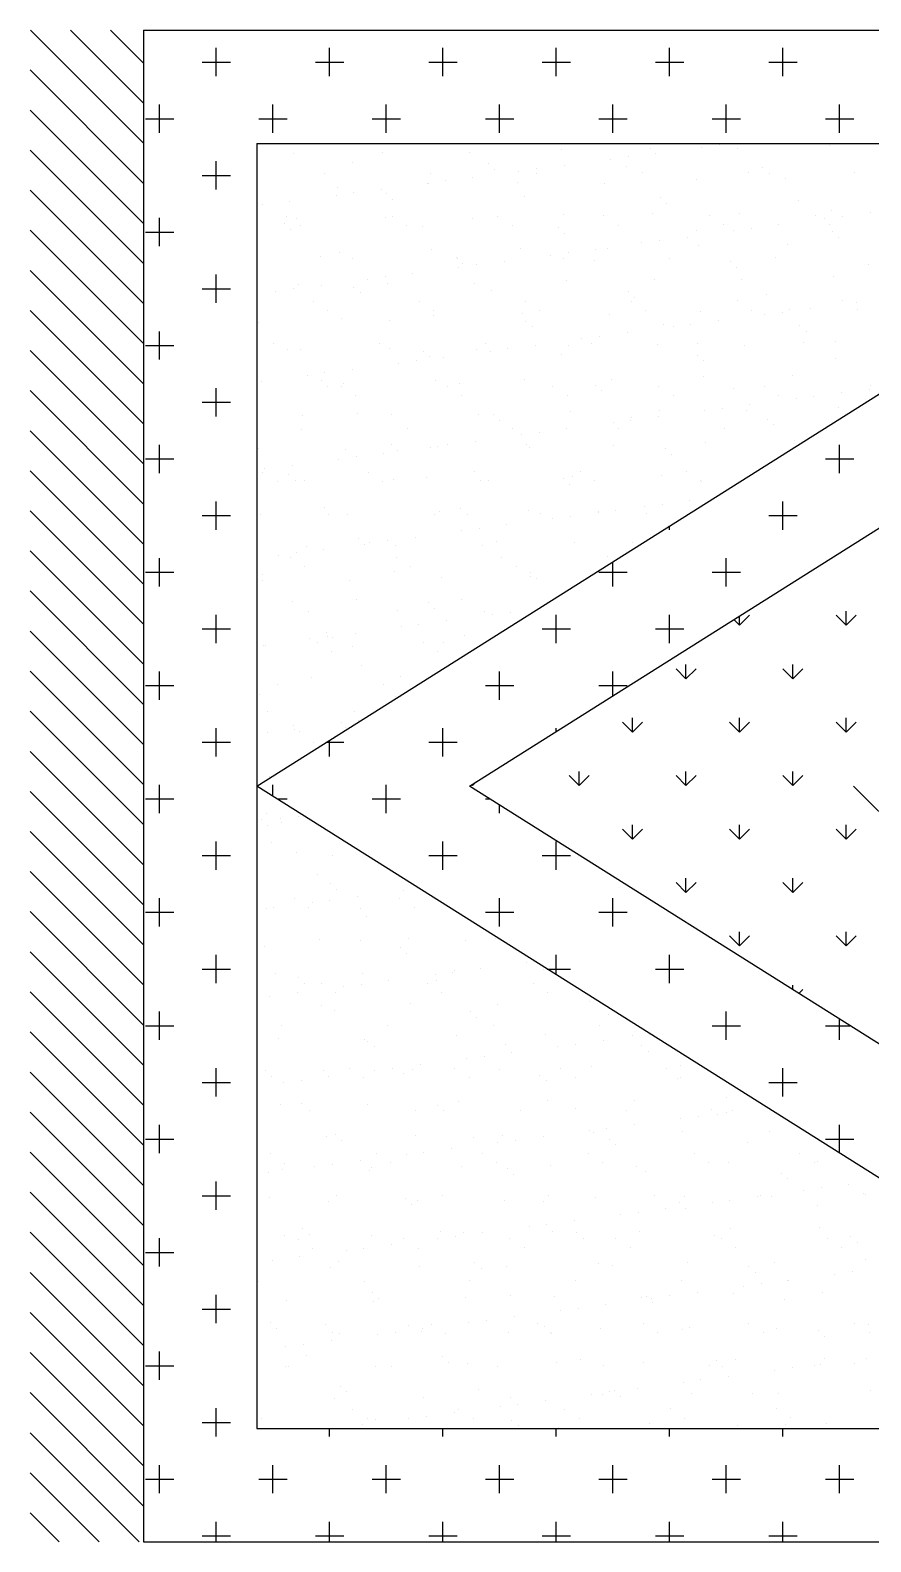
# Model space of a CAD drawing. Header units: millimetres. Extents: x 577 to 2337, y 236 to 943.
# Drawn here: x 750.758 to 751.982, y 692.098 to 694.298 of the extents above; entities that cross this region are included whole.
import ezdxf

# ---------------------------------------------------------------- set-up
doc = ezdxf.new("R2010")
doc.units = ezdxf.units.MM
doc.header["$LTSCALE"] = 0.01
doc.layers.add('06-Furn', color=4, linetype='Continuous')

# ---------------------------------------------------------------- blocks, each defined once
blk = doc.blocks.new('carpet')
at = {"layer": '06-Furn', "color": 243}
for p, q in [((866.1612, 581.9982), (866.1612, 585.2982)), ((868.3612, 581.9982), (868.3612, 585.2982)), ((866.3262, 582.1632), (866.3262, 585.1332)), ((868.1962, 582.1632), (868.1962, 585.1332)), ((867.2612, 582.1632), (866.3262, 583.6482)), ((867.2612, 582.4729), (866.5211, 583.6482)), ((868.1962, 583.6482), (867.2612, 582.1632)), ((868.0012, 583.6482), (867.2612, 582.4729)), ((867.3767, 583.1477), (867.2612, 583.0322)), ((866.427, 583.0564), (866.427, 583.0564)), ((866.5021, 583.0536), (866.5021, 583.0536)), ((866.6788, 583.0568), (866.6788, 583.0568)), ((866.6837, 583.0555), (866.6837, 583.0555)), ((867.8545, 583.047), (867.8545, 583.047)), ((867.8564, 583.0501), (867.8564, 583.0501)), ((867.9498, 583.0501), (867.9498, 583.0501)), ((868.0452, 583.0533), (868.0452, 583.0533)), ((868.0565, 583.055), (868.0565, 583.055)), ((868.0939, 583.0507), (868.0939, 583.0507)), ((868.1406, 583.0564), (868.1406, 583.0564)), ((866.29, 582.9911), (866.29, 583.0324)), ((866.3681, 583.0329), (866.3681, 583.0329)), ((866.5579, 583.0361), (866.5579, 583.0361)), ((866.5682, 583.0377), (866.5682, 583.0377)), ((866.785, 582.9911), (866.785, 583.0324)), ((867.0272, 583.0216), (867.0126, 583.0362)), ((867.1828, 583.0216), (867.1682, 583.0362)), ((867.3383, 583.0216), (867.3238, 583.0362)), ((867.4939, 583.0216), (867.4793, 583.0362)), ((867.61, 582.9911), (867.61, 583.0269)), ((867.775, 582.9911), (867.775, 583.0324)), ((867.8409, 583.0255), (867.8409, 583.0255)), ((867.9175, 583.0284), (867.9175, 583.0284)), ((867.9258, 583.0376), (867.9258, 583.0376)), ((867.9684, 583.0309), (867.9684, 583.0309)), ((868.0432, 583.0341), (868.0432, 583.0341)), ((868.1017, 583.0333), (868.1017, 583.0333)), ((868.27, 582.9911), (868.27, 583.0324)), ((866.3106, 583.0117), (866.2694, 583.0117)), ((866.4238, 583.0002), (866.4238, 583.0002)), ((866.4323, 583.0162), (866.4323, 583.0162)), ((866.4543, 583.0014), (866.4543, 583.0014)), ((866.4627, 583.0105), (866.4627, 583.0105)), ((866.5192, 583.0034), (866.5192, 583.0034)), ((866.5549, 583.0168), (866.5549, 583.0168)), ((866.6146, 583.0065), (866.6146, 583.0065)), ((866.6385, 583.0062), (866.6385, 583.0062)), ((866.6889, 583.0145), (866.6889, 583.0145)), ((866.7099, 583.0096), (866.7099, 583.0096)), ((866.8056, 583.0117), (866.7644, 583.0117)), ((867.0272, 583.0216), (867.0066, 583.0216)), ((867.0272, 583.0216), (867.0126, 583.007)), ((867.1828, 583.0216), (867.1621, 583.0216)), ((867.1828, 583.0216), (867.1682, 583.007)), ((867.3383, 583.0216), (867.3177, 583.0216)), ((867.3383, 583.0216), (867.3238, 583.007)), ((867.4939, 583.0216), (867.4733, 583.0216)), ((867.4939, 583.0216), (867.4793, 583.007)), ((867.6306, 583.0117), (867.6004, 583.0117)), ((867.7954, 583.0117), (867.7544, 583.0117)), ((867.9325, 583.015), (867.9325, 583.015)), ((867.9718, 583.0051), (867.9718, 583.0051)), ((868.2906, 583.0117), (868.2494, 583.0117)), ((866.3284, 582.9971), (866.3284, 582.9971)), ((866.4357, 582.9904), (866.4357, 582.9904)), ((866.4442, 582.9977), (866.4442, 582.9977)), ((867.8081, 582.9801), (867.8081, 582.9801)), ((867.8462, 582.9852), (867.8462, 582.9852)), ((867.8723, 582.9792), (867.8723, 582.9792)), ((867.9034, 582.9832), (867.9034, 582.9832)), ((867.9192, 582.9941), (867.9192, 582.9941)), ((867.9988, 582.9863), (867.9988, 582.9863)), ((868.0539, 582.9811), (868.0539, 582.9811)), ((868.0623, 582.9902), (868.0623, 582.9902)), ((868.0942, 582.9894), (868.0942, 582.9894)), ((868.1028, 582.9835), (868.1028, 582.9835)), ((868.1896, 582.9926), (868.1896, 582.9926)), ((866.4309, 582.9768), (866.4309, 582.9768)), ((866.5667, 582.9688), (866.5667, 582.9688)), ((866.5991, 582.9632), (866.5991, 582.9632)), ((866.6163, 582.9587), (866.6163, 582.9587)), ((866.6942, 582.9742), (866.6942, 582.9742)), ((867.105, 582.9438), (867.0904, 582.9584)), ((867.2606, 582.9438), (867.246, 582.9584)), ((867.4161, 582.9438), (867.4015, 582.9584)), ((867.5631, 582.9524), (867.5571, 582.9584)), ((867.8086, 582.975), (867.8086, 582.975)), ((867.8496, 582.9595), (867.8496, 582.9595)), ((868.1046, 582.9759), (868.1046, 582.9759)), ((866.2075, 582.9086), (866.2075, 582.9499)), ((866.4092, 582.9521), (866.4092, 582.9521)), ((866.4728, 582.9364), (866.4728, 582.9364)), ((866.5681, 582.9395), (866.5681, 582.9395)), ((866.5907, 582.954), (866.5907, 582.954)), ((866.6635, 582.9427), (866.6635, 582.9427)), ((866.6976, 582.9484), (866.6976, 582.9484)), ((866.7589, 582.9458), (866.7589, 582.9458)), ((866.8675, 582.9086), (866.8675, 582.9499)), ((867.105, 582.9438), (867.0844, 582.9438)), ((867.105, 582.9438), (867.0904, 582.9292)), ((867.2606, 582.9438), (867.2399, 582.9438)), ((867.2606, 582.9438), (867.246, 582.9292)), ((867.4161, 582.9438), (867.3955, 582.9438)), ((867.4161, 582.9438), (867.4015, 582.9292)), ((867.5576, 582.9438), (867.5511, 582.9438)), ((867.6925, 582.9086), (867.6925, 582.9499)), ((867.7953, 582.9541), (867.7953, 582.9541)), ((867.8329, 582.9361), (867.8329, 582.9361)), ((867.9806, 582.9379), (867.9806, 582.9379)), ((867.9807, 582.936), (867.9807, 582.936)), ((868.1081, 582.9433), (868.1081, 582.9433)), ((868.1807, 582.9408), (868.1807, 582.9408)), ((868.3525, 582.9086), (868.3525, 582.9499)), ((866.2281, 582.9292), (866.1869, 582.9292)), ((866.3774, 582.9333), (866.3774, 582.9333)), ((866.4446, 582.9232), (866.4446, 582.9232)), ((866.4924, 582.9187), (866.4924, 582.9187)), ((866.572, 582.9286), (866.572, 582.9286)), ((866.6924, 582.9235), (866.6924, 582.9235)), ((866.7355, 582.9158), (866.7355, 582.9158)), ((866.8881, 582.9292), (866.8469, 582.9292)), ((867.7131, 582.9292), (867.6719, 582.9292)), ((867.8245, 582.927), (867.8245, 582.927)), ((867.8593, 582.9133), (867.8593, 582.9133)), ((867.9547, 582.9164), (867.9547, 582.9164)), ((868.0087, 582.9318), (868.0087, 582.9318)), ((868.05, 582.9196), (868.05, 582.9196)), ((868.1115, 582.9175), (868.1115, 582.9175)), ((868.1454, 582.9227), (868.1454, 582.9227)), ((868.1674, 582.9199), (868.1674, 582.9199)), ((868.1903, 582.9338), (868.1903, 582.9338)), ((868.2081, 582.9292), (868.1962, 582.9292)), ((868.3612, 582.9292), (868.3319, 582.9292)), ((866.3613, 582.8999), (866.3613, 582.8999)), ((866.3697, 582.9091), (866.3697, 582.9091)), ((866.5456, 582.9048), (866.5456, 582.9048)), ((866.5754, 582.9028), (866.5754, 582.9028)), ((866.6791, 582.9026), (866.6791, 582.9026)), ((866.7271, 582.9067), (866.7271, 582.9067)), ((867.7639, 582.9102), (867.7639, 582.9102)), ((867.8567, 582.896), (867.8567, 582.896)), ((867.8585, 582.8922), (867.8585, 582.8922)), ((867.9859, 582.8976), (867.9859, 582.8976)), ((868.0567, 582.9008), (868.0567, 582.9008)), ((866.3684, 582.8787), (866.3684, 582.8787)), ((866.4499, 582.8829), (866.4499, 582.8829)), ((866.524, 582.8697), (866.524, 582.8697)), ((866.5685, 582.8835), (866.5685, 582.8835)), ((866.6194, 582.8728), (866.6194, 582.8728)), ((866.7064, 582.8812), (866.7064, 582.8812)), ((866.7147, 582.8759), (866.7147, 582.8759)), ((866.8101, 582.879), (866.8101, 582.879)), ((867.0272, 582.866), (867.0126, 582.8806)), ((867.1828, 582.866), (867.1682, 582.8806)), ((867.3383, 582.866), (867.3238, 582.8806)), ((867.4939, 582.866), (867.4793, 582.8806)), ((867.7794, 582.8777), (867.7794, 582.8777)), ((867.9609, 582.8796), (867.9609, 582.8796)), ((867.9693, 582.8888), (867.9693, 582.8888)), ((867.9893, 582.8719), (867.9893, 582.8719)), ((868.0434, 582.8799), (868.0434, 582.8799)), ((868.1452, 582.8845), (868.1452, 582.8845)), ((866.3106, 582.8467), (866.2694, 582.8467)), ((866.29, 582.8261), (866.29, 582.8674)), ((866.3332, 582.8634), (866.3332, 582.8634)), ((866.4286, 582.8665), (866.4286, 582.8665)), ((866.4533, 582.8572), (866.4533, 582.8572)), ((866.4978, 582.8526), (866.4978, 582.8526)), ((866.5061, 582.8617), (866.5061, 582.8617)), ((866.5552, 582.8626), (866.5552, 582.8626)), ((866.682, 582.8574), (866.682, 582.8574)), ((866.9706, 582.8467), (866.9294, 582.8467)), ((866.95, 582.8261), (866.95, 582.8674)), ((867.0272, 582.866), (867.0136, 582.866)), ((867.0272, 582.866), (867.0189, 582.8577)), ((867.1828, 582.866), (867.1621, 582.866)), ((867.1828, 582.866), (867.1682, 582.8514)), ((867.3383, 582.866), (867.3177, 582.866)), ((867.3383, 582.866), (867.3238, 582.8514)), ((867.4939, 582.866), (867.4733, 582.866)), ((867.4939, 582.866), (867.4793, 582.8514)), ((867.6306, 582.8467), (867.5894, 582.8467)), ((867.61, 582.8261), (867.61, 582.8674)), ((867.7143, 582.8474), (867.7143, 582.8474)), ((867.7328, 582.856), (867.7328, 582.856)), ((867.7363, 582.8466), (867.7363, 582.8466)), ((867.8097, 582.8505), (867.8097, 582.8505)), ((867.8638, 582.852), (867.8638, 582.852)), ((867.9051, 582.8536), (867.9051, 582.8536)), ((867.9328, 582.8608), (867.9328, 582.8608)), ((868.0005, 582.8567), (868.0005, 582.8567)), ((868.0958, 582.8599), (868.0958, 582.8599)), ((868.1203, 582.8503), (868.1203, 582.8503)), ((868.1912, 582.863), (868.1912, 582.863)), ((868.2906, 582.8467), (868.2494, 582.8467)), ((868.27, 582.8261), (868.27, 582.8674)), ((866.3277, 582.8373), (866.3277, 582.8373)), ((866.4445, 582.8435), (866.4445, 582.8435)), ((866.5843, 582.8356), (866.5843, 582.8356)), ((866.7117, 582.841), (866.7117, 582.841)), ((866.7406, 582.8445), (866.7406, 582.8445)), ((867.7315, 582.8255), (867.7315, 582.8255)), ((867.7399, 582.8347), (867.7399, 582.8347)), ((867.8671, 582.8262), (867.8671, 582.8262)), ((867.9158, 582.8304), (867.9158, 582.8304)), ((867.9195, 582.84), (867.9195, 582.84)), ((868.0973, 582.8323), (868.0973, 582.8323)), ((868.1057, 582.8414), (868.1057, 582.8414)), ((866.3311, 582.8115), (866.3311, 582.8115)), ((866.379, 582.8037), (866.379, 582.8037)), ((866.4312, 582.8227), (866.4312, 582.8227)), ((866.4526, 582.8033), (866.4526, 582.8033)), ((866.4744, 582.8069), (866.4744, 582.8069)), ((866.5698, 582.81), (866.5698, 582.81)), ((866.6166, 582.8045), (866.6166, 582.8045)), ((866.6342, 582.8052), (866.6342, 582.8052)), ((866.6425, 582.8144), (866.6425, 582.8144)), ((866.6652, 582.8131), (866.6652, 582.8131)), ((866.7151, 582.8152), (866.7151, 582.8152)), ((866.7606, 582.8162), (866.7606, 582.8162)), ((866.8166, 582.8093), (866.8166, 582.8093)), ((866.8184, 582.8101), (866.8184, 582.8101)), ((867.105, 582.7882), (867.0904, 582.8028)), ((867.2606, 582.7882), (867.246, 582.8028)), ((867.4161, 582.7882), (867.4015, 582.8028)), ((867.7416, 582.8064), (867.7416, 582.8064)), ((867.8088, 582.8208), (867.8088, 582.8208)), ((867.9981, 582.8046), (867.9981, 582.8046)), ((868.1049, 582.8218), (868.1049, 582.8218)), ((868.1256, 582.81), (868.1256, 582.81)), ((866.2075, 582.7436), (866.2075, 582.7849)), ((866.4621, 582.7899), (866.4621, 582.7899)), ((866.5896, 582.7953), (866.5896, 582.7953)), ((866.8033, 582.7885), (866.8033, 582.7885)), ((866.8461, 582.7936), (866.8461, 582.7936)), ((867.0325, 582.7436), (867.0325, 582.7849)), ((867.105, 582.7882), (867.0844, 582.7882)), ((867.105, 582.7882), (867.0904, 582.7737)), ((867.2606, 582.7882), (867.2399, 582.7882)), ((867.2606, 582.7882), (867.246, 582.7737)), ((867.4161, 582.7882), (867.3955, 582.7882)), ((867.4161, 582.7882), (867.4015, 582.7737)), ((867.5275, 582.7436), (867.5275, 582.7849)), ((867.6679, 582.7805), (867.6679, 582.7805)), ((867.6849, 582.7809), (867.6849, 582.7809)), ((867.745, 582.7806), (867.745, 582.7806)), ((867.7633, 582.7836), (867.7633, 582.7836)), ((867.7955, 582.8), (867.7955, 582.8)), ((867.8587, 582.7867), (867.8587, 582.7867)), ((867.8763, 582.7873), (867.8763, 582.7873)), ((867.9541, 582.7898), (867.9541, 582.7898)), ((867.9809, 582.7818), (867.9809, 582.7818)), ((868.0494, 582.7929), (868.0494, 582.7929)), ((868.0522, 582.783), (868.0522, 582.783)), ((868.129, 582.7843), (868.129, 582.7843)), ((868.1448, 582.7961), (868.1448, 582.7961)), ((868.181, 582.7866), (868.181, 582.7866)), ((868.3525, 582.7436), (868.3525, 582.7849)), ((866.2281, 582.7642), (866.1869, 582.7642)), ((866.4131, 582.7603), (866.4131, 582.7603)), ((866.4927, 582.7645), (866.4927, 582.7645)), ((866.593, 582.7696), (866.593, 582.7696)), ((866.6927, 582.7693), (866.6927, 582.7693)), ((866.7789, 582.767), (866.7789, 582.767)), ((866.8881, 582.7642), (866.8827, 582.7642)), ((867.0531, 582.7642), (867.0119, 582.7642)), ((867.5481, 582.7642), (867.5069, 582.7642)), ((867.6716, 582.76), (867.6716, 582.76)), ((867.6864, 582.7763), (867.6864, 582.7763)), ((867.868, 582.7782), (867.868, 582.7782)), ((867.876, 582.759), (867.876, 582.759)), ((868.0034, 582.7644), (868.0034, 582.7644)), ((868.1677, 582.7658), (868.1677, 582.7658)), ((868.2081, 582.7642), (868.1962, 582.7642)), ((868.3612, 582.7642), (868.3319, 582.7642)), ((866.3326, 582.7368), (866.3326, 582.7368)), ((866.34, 582.7443), (866.34, 582.7443)), ((866.4048, 582.7511), (866.4048, 582.7511)), ((866.428, 582.7399), (866.428, 582.7399)), ((866.4674, 582.7497), (866.4674, 582.7497)), ((866.5234, 582.743), (866.5234, 582.743)), ((866.589, 582.756), (866.589, 582.756)), ((866.6188, 582.7462), (866.6188, 582.7462)), ((866.6794, 582.7485), (866.6794, 582.7485)), ((866.7141, 582.7493), (866.7141, 582.7493)), ((866.724, 582.748), (866.724, 582.748)), ((866.7706, 582.7579), (866.7706, 582.7579)), ((866.8095, 582.7524), (866.8095, 582.7524)), ((866.8514, 582.7534), (866.8514, 582.7534)), ((867.857, 582.7418), (867.857, 582.7418)), ((868.0068, 582.7386), (868.0068, 582.7386)), ((868.0127, 582.74), (868.0127, 582.74)), ((868.057, 582.7467), (868.057, 582.7467)), ((866.3687, 582.7246), (866.3687, 582.7246)), ((866.4708, 582.7239), (866.4708, 582.7239)), ((866.5687, 582.7294), (866.5687, 582.7294)), ((866.8548, 582.7276), (866.8548, 582.7276)), ((866.8648, 582.7303), (866.8648, 582.7303)), ((867.1828, 582.7105), (867.1682, 582.725)), ((867.3383, 582.7105), (867.3238, 582.725)), ((867.6228, 582.7349), (867.6228, 582.7349)), ((867.6386, 582.7241), (867.6386, 582.7241)), ((867.6469, 582.7332), (867.6469, 582.7332)), ((867.8145, 582.7168), (867.8145, 582.7168)), ((867.8228, 582.7289), (867.8228, 582.7289)), ((867.8813, 582.7187), (867.8813, 582.7187)), ((867.9099, 582.7199), (867.9099, 582.7199)), ((868.0044, 582.7308), (868.0044, 582.7308)), ((868.0053, 582.7231), (868.0053, 582.7231)), ((868.0437, 582.7258), (868.0437, 582.7258)), ((868.1007, 582.7262), (868.1007, 582.7262)), ((868.1378, 582.717), (868.1378, 582.717)), ((868.1886, 582.7357), (868.1886, 582.7357)), ((868.196, 582.7293), (868.196, 582.7293)), ((866.29, 582.6611), (866.29, 582.7024)), ((866.3453, 582.7041), (866.3453, 582.7041)), ((866.3596, 582.7019), (866.3596, 582.7019)), ((866.5412, 582.7038), (866.5412, 582.7038)), ((866.5496, 582.7129), (866.5496, 582.7129)), ((866.5554, 582.7085), (866.5554, 582.7085)), ((866.6018, 582.7023), (866.6018, 582.7023)), ((866.7254, 582.7086), (866.7254, 582.7086)), ((866.7293, 582.7077), (866.7293, 582.7077)), ((866.907, 582.7105), (866.907, 582.7105)), ((866.95, 582.6611), (866.95, 582.7024)), ((867.115, 582.6611), (867.115, 582.7024)), ((867.1828, 582.7105), (867.1621, 582.7105)), ((867.1828, 582.7105), (867.1682, 582.6959)), ((867.3383, 582.7105), (867.3177, 582.7105)), ((867.3383, 582.7105), (867.3238, 582.6959)), ((867.445, 582.6611), (867.445, 582.7024)), ((867.6238, 582.7106), (867.6238, 582.7106)), ((867.7191, 582.7137), (867.7191, 582.7137)), ((867.733, 582.7019), (867.733, 582.7019)), ((867.7538, 582.7134), (867.7538, 582.7134)), ((867.8847, 582.693), (867.8847, 582.693)), ((867.9331, 582.7067), (867.9331, 582.7067)), ((868.1491, 582.6926), (868.1491, 582.6926)), ((868.27, 582.6611), (868.27, 582.7024)), ((866.3106, 582.6817), (866.2694, 582.6817)), ((866.3487, 582.6783), (866.3487, 582.6783)), ((866.3839, 582.67), (866.3839, 582.67)), ((866.4448, 582.6894), (866.4448, 582.6894)), ((866.4792, 582.6732), (866.4792, 582.6732)), ((866.5746, 582.6763), (866.5746, 582.6763)), ((866.67, 582.6794), (866.67, 582.6794)), ((866.7327, 582.682), (866.7327, 582.682)), ((866.7408, 582.6903), (866.7408, 582.6903)), ((866.7654, 582.6825), (866.7654, 582.6825)), ((866.8607, 582.6856), (866.8607, 582.6856)), ((866.9276, 582.6743), (866.9276, 582.6743)), ((866.9706, 582.6817), (866.9347, 582.6817)), ((867.1297, 582.6817), (867.0944, 582.6817)), ((867.4656, 582.6817), (867.4244, 582.6817)), ((867.5934, 582.6748), (867.5934, 582.6748)), ((867.7591, 582.6731), (867.7591, 582.6731)), ((867.775, 582.6767), (867.775, 582.6767)), ((867.7834, 582.6859), (867.7834, 582.6859)), ((867.9198, 582.6858), (867.9198, 582.6858)), ((867.9592, 582.6816), (867.9592, 582.6816)), ((868.0157, 582.6714), (868.0157, 582.6714)), ((868.1408, 582.6835), (868.1408, 582.6835)), ((868.1431, 582.6768), (868.1431, 582.6768)), ((868.2906, 582.6817), (868.2494, 582.6817)), ((866.4315, 582.6685), (866.4315, 582.6685)), ((866.4797, 582.6567), (866.4797, 582.6567)), ((866.496, 582.6545), (866.496, 582.6545)), ((866.6071, 582.6621), (866.6071, 582.6621)), ((866.6169, 582.6504), (866.6169, 582.6504)), ((866.6776, 582.6564), (866.6776, 582.6564)), ((866.686, 582.6656), (866.686, 582.6656)), ((866.8169, 582.6552), (866.8169, 582.6552)), ((866.8618, 582.6613), (866.8618, 582.6613)), ((866.8637, 582.6604), (866.8637, 582.6604)), ((867.6091, 582.6619), (867.6091, 582.6619)), ((867.6317, 582.6677), (867.6317, 582.6677)), ((867.6696, 582.6509), (867.6696, 582.6509)), ((867.7649, 582.654), (867.7649, 582.654)), ((867.8091, 582.6667), (867.8091, 582.6667)), ((867.8603, 582.6571), (867.8603, 582.6571)), ((867.9557, 582.6602), (867.9557, 582.6602)), ((868.0511, 582.6634), (868.0511, 582.6634)), ((868.1052, 582.6676), (868.1052, 582.6676)), ((868.1465, 582.6665), (868.1465, 582.6665)), ((868.1465, 582.651), (868.1465, 582.651)), ((866.6105, 582.6363), (866.6105, 582.6363)), ((866.8036, 582.6343), (866.8036, 582.6343)), ((867.2606, 582.6327), (867.2399, 582.6327)), ((867.2606, 582.6327), (867.246, 582.6473)), ((867.2606, 582.6327), (867.246, 582.6181)), ((867.5742, 582.6478), (867.5742, 582.6478)), ((867.637, 582.6275), (867.637, 582.6275)), ((867.6852, 582.6267), (867.6852, 582.6267)), ((867.7298, 582.6275), (867.7298, 582.6275)), ((867.7625, 582.6473), (867.7625, 582.6473)), ((867.7958, 582.6458), (867.7958, 582.6458)), ((867.9114, 582.6294), (867.9114, 582.6294)), ((867.9198, 582.6385), (867.9198, 582.6385)), ((867.9812, 582.6277), (867.9812, 582.6277)), ((868.021, 582.6311), (868.021, 582.6311)), ((868.0956, 582.6342), (868.0956, 582.6342)), ((868.1813, 582.6325), (868.1813, 582.6325)), ((866.2075, 582.5786), (866.2075, 582.6199)), ((866.3343, 582.6072), (866.3343, 582.6072)), ((866.3575, 582.6111), (866.3575, 582.6111)), ((866.4297, 582.6104), (866.4297, 582.6104)), ((866.4566, 582.6114), (866.4566, 582.6114)), ((866.485, 582.6165), (866.485, 582.6165)), ((866.4929, 582.6104), (866.4929, 582.6104)), ((866.525, 582.6135), (866.525, 582.6135)), ((866.6204, 582.6166), (866.6204, 582.6166)), ((866.6325, 582.6072), (866.6325, 582.6072)), ((866.693, 582.6152), (866.693, 582.6152)), ((866.7158, 582.6197), (866.7158, 582.6197)), ((866.7415, 582.6147), (866.7415, 582.6147)), ((866.8112, 582.6228), (866.8112, 582.6228)), ((866.814, 582.6091), (866.814, 582.6091)), ((866.8224, 582.6182), (866.8224, 582.6182)), ((866.869, 582.6201), (866.869, 582.6201)), ((866.9065, 582.6259), (866.9065, 582.6259)), ((867.0325, 582.5786), (867.0325, 582.6199)), ((867.3625, 582.5786), (867.3625, 582.6199)), ((867.5275, 582.5862), (867.5275, 582.6199)), ((867.6719, 582.6058), (867.6719, 582.6058)), ((867.8935, 582.6257), (867.8935, 582.6257)), ((868.0244, 582.6054), (868.0244, 582.6054)), ((868.168, 582.6116), (868.168, 582.6116)), ((868.3525, 582.5786), (868.3525, 582.6199)), ((866.2281, 582.5992), (866.1869, 582.5992)), ((866.4482, 582.6023), (866.4482, 582.6023)), ((866.4884, 582.5907), (866.4884, 582.5907)), ((866.6797, 582.5943), (866.6797, 582.5943)), ((866.8724, 582.5944), (866.8724, 582.5944)), ((867.0531, 582.5992), (867.0119, 582.5992)), ((867.1816, 582.5992), (867.1769, 582.5992)), ((867.3831, 582.5992), (867.3419, 582.5992)), ((867.5357, 582.5992), (867.5069, 582.5992)), ((867.5612, 582.5867), (867.5612, 582.5867)), ((867.6232, 582.584), (867.6232, 582.584)), ((867.6404, 582.6017), (867.6404, 582.6017)), ((867.6904, 582.5844), (867.6904, 582.5844)), ((867.7185, 582.5871), (867.7185, 582.5871)), ((867.8139, 582.5902), (867.8139, 582.5902)), ((867.8573, 582.5877), (867.8573, 582.5877)), ((867.8988, 582.5855), (867.8988, 582.5855)), ((867.9093, 582.5933), (867.9093, 582.5933)), ((868.0047, 582.5964), (868.0047, 582.5964)), ((868.0478, 582.582), (868.0478, 582.582)), ((868.0562, 582.5912), (868.0562, 582.5912)), ((868.0573, 582.5925), (868.0573, 582.5925)), ((868.1, 582.5995), (868.1, 582.5995)), ((868.1554, 582.5838), (868.1554, 582.5838)), ((868.1954, 582.6027), (868.1954, 582.6027)), ((868.2081, 582.5992), (868.1962, 582.5992)), ((868.3612, 582.5992), (868.3319, 582.5992)), ((866.3628, 582.5708), (866.3628, 582.5708)), ((866.369, 582.5704), (866.369, 582.5704)), ((866.569, 582.5752), (866.569, 582.5752)), ((866.593, 582.5641), (866.593, 582.5641)), ((866.6194, 582.5691), (866.6194, 582.5691)), ((866.7468, 582.5745), (866.7468, 582.5745)), ((866.8651, 582.5762), (866.8651, 582.5762)), ((866.9504, 582.5617), (866.9504, 582.5617)), ((866.9555, 582.5621), (866.9555, 582.5621)), ((866.9588, 582.5709), (866.9588, 582.5709)), ((867.5278, 582.5808), (867.5278, 582.5808)), ((867.5479, 582.5659), (867.5479, 582.5659)), ((867.682, 582.5753), (867.682, 582.5753)), ((867.7714, 582.5801), (867.7714, 582.5801)), ((867.8663, 582.5801), (867.8663, 582.5801)), ((868.044, 582.5716), (868.044, 582.5716)), ((866.3662, 582.545), (866.3662, 582.545)), ((866.3832, 582.5434), (866.3832, 582.5434)), ((866.4031, 582.5531), (866.4031, 582.5531)), ((866.4786, 582.5465), (866.4786, 582.5465)), ((866.5557, 582.5543), (866.5557, 582.5543)), ((866.574, 582.5497), (866.574, 582.5497)), ((866.5846, 582.555), (866.5846, 582.555)), ((866.6694, 582.5528), (866.6694, 582.5528)), ((866.7502, 582.5487), (866.7502, 582.5487)), ((866.7648, 582.5559), (866.7648, 582.5559)), ((866.7689, 582.5598), (866.7689, 582.5598)), ((866.8601, 582.559), (866.8601, 582.559)), ((866.9412, 582.541), (866.9412, 582.541)), ((867.5182, 582.5561), (867.5182, 582.5561)), ((867.7333, 582.5477), (867.7333, 582.5477)), ((867.7767, 582.5399), (867.7767, 582.5399)), ((867.9022, 582.5597), (867.9022, 582.5597)), ((867.9333, 582.5525), (867.9333, 582.5525)), ((868.0332, 582.5381), (868.0332, 582.5381)), ((868.1607, 582.5435), (868.1607, 582.5435)), ((868.1926, 582.5438), (868.1926, 582.5438)), ((866.3106, 582.5167), (866.2694, 582.5167)), ((866.29, 582.4961), (866.29, 582.5374)), ((866.4451, 582.5352), (866.4451, 582.5352)), ((866.4972, 582.5235), (866.4972, 582.5235)), ((866.6247, 582.5288), (866.6247, 582.5288)), ((866.7294, 582.5168), (866.7294, 582.5168)), ((866.7411, 582.5362), (866.7411, 582.5362)), ((866.8812, 582.5271), (866.8812, 582.5271)), ((866.9279, 582.5201), (866.9279, 582.5201)), ((867.0087, 582.5325), (867.0087, 582.5325)), ((867.1356, 582.5167), (867.0944, 582.5167)), ((867.115, 582.4961), (867.115, 582.5374)), ((867.3006, 582.5167), (867.2887, 582.5167)), ((867.4656, 582.5167), (867.4244, 582.5167)), ((867.445, 582.4961), (867.445, 582.5374)), ((867.6369, 582.526), (867.6369, 582.526)), ((867.6492, 582.5345), (867.6492, 582.5345)), ((867.6744, 582.5172), (867.6744, 582.5172)), ((867.7698, 582.5203), (867.7698, 582.5203)), ((867.8184, 582.5279), (867.8184, 582.5279)), ((867.8268, 582.537), (867.8268, 582.537)), ((867.8651, 582.5234), (867.8651, 582.5234)), ((867.92, 582.5317), (867.92, 582.5317)), ((867.9605, 582.5265), (867.9605, 582.5265)), ((868.0027, 582.5328), (868.0027, 582.5328)), ((868.0559, 582.5297), (868.0559, 582.5297)), ((868.1513, 582.5328), (868.1513, 582.5328)), ((868.1641, 582.5178), (868.1641, 582.5178)), ((868.1842, 582.5347), (868.1842, 582.5347)), ((868.2906, 582.5167), (868.2494, 582.5167)), ((868.27, 582.4961), (868.27, 582.5374)), ((866.3553, 582.5009), (866.3553, 582.5009)), ((866.3636, 582.51), (866.3636, 582.51)), ((866.4318, 582.5144), (866.4318, 582.5144)), ((866.5395, 582.5057), (866.5395, 582.5057)), ((866.6172, 582.4962), (866.6172, 582.4962)), ((866.6281, 582.5031), (866.6281, 582.5031)), ((866.7211, 582.5076), (866.7211, 582.5076)), ((866.8172, 582.501), (866.8172, 582.501)), ((866.9053, 582.5125), (866.9053, 582.5125)), ((867.0067, 582.4954), (867.0067, 582.4954)), ((867.0121, 582.5068), (867.0121, 582.5068)), ((867.28, 582.4961), (867.28, 582.5028)), ((867.4836, 582.511), (867.4836, 582.511)), ((867.579, 582.5141), (867.579, 582.5141)), ((867.6094, 582.5077), (867.6094, 582.5077)), ((867.6545, 582.4942), (867.6545, 582.4942)), ((867.7801, 582.5141), (867.7801, 582.5141)), ((867.8094, 582.5125), (867.8094, 582.5125)), ((868.0385, 582.4979), (868.0385, 582.4979)), ((868.1055, 582.5135), (868.1055, 582.5135)), ((866.3391, 582.4735), (866.3391, 582.4735)), ((866.3751, 582.4778), (866.3751, 582.4778)), ((866.4345, 582.4767), (866.4345, 582.4767)), ((866.5025, 582.4832), (866.5025, 582.4832)), ((866.5299, 582.4798), (866.5299, 582.4798)), ((866.6252, 582.4829), (866.6252, 582.4829)), ((866.7206, 582.486), (866.7206, 582.486)), ((866.7591, 582.4815), (866.7591, 582.4815)), ((866.8039, 582.4802), (866.8039, 582.4802)), ((866.816, 582.4891), (866.816, 582.4891)), ((866.8865, 582.4869), (866.8865, 582.4869)), ((866.9114, 582.4922), (866.9114, 582.4922)), ((867.2606, 582.4771), (867.255, 582.4826)), ((867.2606, 582.4771), (867.2585, 582.4771)), ((867.2606, 582.4771), (867.2593, 582.4759)), ((867.5271, 582.4888), (867.5271, 582.4888)), ((867.5891, 582.4738), (867.5891, 582.4738)), ((867.5974, 582.4829), (867.5974, 582.4829)), ((867.6854, 582.4726), (867.6854, 582.4726)), ((867.7733, 582.4787), (867.7733, 582.4787)), ((867.7961, 582.4917), (867.7961, 582.4917)), ((867.9111, 582.4925), (867.9111, 582.4925)), ((867.9548, 582.4806), (867.9548, 582.4806)), ((867.9632, 582.4897), (867.9632, 582.4897)), ((867.9815, 582.4735), (867.9815, 582.4735)), ((868.0419, 582.4721), (868.0419, 582.4721)), ((868.1391, 582.4854), (868.1391, 582.4854)), ((868.1815, 582.4783), (868.1815, 582.4783)), ((866.2075, 582.4136), (866.2075, 582.4549)), ((866.4917, 582.4535), (866.4917, 582.4535)), ((866.4932, 582.4562), (866.4932, 582.4562)), ((866.5, 582.4626), (866.5, 582.4626)), ((866.5059, 582.4574), (866.5059, 582.4574)), ((866.6759, 582.4584), (866.6759, 582.4584)), ((866.6933, 582.461), (866.6933, 582.461)), ((866.8575, 582.4603), (866.8575, 582.4603)), ((866.8658, 582.4694), (866.8658, 582.4694)), ((866.8899, 582.4611), (866.8899, 582.4611)), ((866.9893, 582.462), (866.9893, 582.462)), ((867.0417, 582.4651), (867.0417, 582.4651)), ((867.1975, 582.4136), (867.1975, 582.4549)), ((867.3625, 582.4136), (867.3625, 582.4549)), ((867.4854, 582.4678), (867.4854, 582.4678)), ((867.5294, 582.4513), (867.5294, 582.4513)), ((867.6248, 582.4544), (867.6248, 582.4544)), ((867.6579, 582.4685), (867.6579, 582.4685)), ((867.6721, 582.4517), (867.6721, 582.4517)), ((867.7202, 582.4575), (867.7202, 582.4575)), ((867.8156, 582.4606), (867.8156, 582.4606)), ((867.9109, 582.4637), (867.9109, 582.4637)), ((867.9164, 582.4523), (867.9164, 582.4523)), ((868.0063, 582.4669), (868.0063, 582.4669)), ((868.1017, 582.47), (868.1017, 582.47)), ((868.1682, 582.4575), (868.1682, 582.4575)), ((868.1729, 582.4505), (868.1729, 582.4505)), ((868.3525, 582.4136), (868.3525, 582.4549)), ((866.2281, 582.4342), (866.1869, 582.4342)), ((866.3804, 582.4376), (866.3804, 582.4376)), ((866.6369, 582.4358), (866.6369, 582.4358)), ((866.68, 582.4402), (866.68, 582.4402)), ((866.7644, 582.4412), (866.7644, 582.4412)), ((866.8618, 582.4294), (866.8618, 582.4294)), ((866.9572, 582.4326), (866.9572, 582.4326)), ((867.0209, 582.4395), (867.0209, 582.4395)), ((867.0525, 582.4357), (867.0525, 582.4357)), ((867.2181, 582.4342), (867.1769, 582.4342)), ((867.3831, 582.4342), (867.3419, 582.4342)), ((867.5324, 582.4486), (867.5324, 582.4486)), ((867.5615, 582.4326), (867.5615, 582.4326)), ((867.7338, 582.4356), (867.7338, 582.4356)), ((867.7889, 582.4469), (867.7889, 582.4469)), ((867.8575, 582.4335), (867.8575, 582.4335)), ((867.9097, 582.4313), (867.9097, 582.4313)), ((868.0576, 582.4384), (868.0576, 582.4384)), ((868.0913, 582.4332), (868.0913, 582.4332)), ((868.0996, 582.4424), (868.0996, 582.4424)), ((868.2081, 582.4342), (868.1962, 582.4342)), ((868.3612, 582.4342), (868.3319, 582.4342)), ((866.3693, 582.4163), (866.3693, 582.4163)), ((866.3837, 582.4118), (866.3837, 582.4118)), ((866.3849, 582.4138), (866.3849, 582.4138)), ((866.4803, 582.417), (866.4803, 582.417)), ((866.5693, 582.4211), (866.5693, 582.4211)), ((866.5757, 582.4201), (866.5757, 582.4201)), ((866.6281, 582.4062), (866.6281, 582.4062)), ((866.6364, 582.4153), (866.6364, 582.4153)), ((866.671, 582.4232), (866.671, 582.4232)), ((866.7664, 582.4263), (866.7664, 582.4263)), ((866.7678, 582.4155), (866.7678, 582.4155)), ((866.8123, 582.411), (866.8123, 582.411)), ((866.8654, 582.422), (866.8654, 582.422)), ((866.9939, 582.4129), (866.9939, 582.4129)), ((867.0022, 582.4221), (867.0022, 582.4221)), ((867.0654, 582.4268), (867.0654, 582.4268)), ((867.5358, 582.4228), (867.5358, 582.4228)), ((867.5439, 582.4245), (867.5439, 582.4245)), ((867.5482, 582.4117), (867.5482, 582.4117)), ((867.7255, 582.4265), (867.7255, 582.4265)), ((867.7942, 582.4066), (867.7942, 582.4066)), ((867.9198, 582.4265), (867.9198, 582.4265)), ((868.0443, 582.4175), (868.0443, 582.4175)), ((868.1507, 582.4062), (868.1507, 582.4062)), ((868.1782, 582.4103), (868.1782, 582.4103)), ((866.4465, 582.4043), (866.4465, 582.4043)), ((866.5148, 582.3902), (866.5148, 582.3902)), ((866.556, 582.4002), (866.556, 582.4002)), ((866.6422, 582.3956), (866.6422, 582.3956)), ((866.8988, 582.3939), (866.8988, 582.3939)), ((866.9414, 582.3869), (866.9414, 582.3869)), ((867.0262, 582.3993), (867.0262, 582.3993)), ((867.0521, 582.406), (867.0521, 582.406)), ((867.4375, 582.3926), (867.4375, 582.3926)), ((867.483, 582.3843), (867.483, 582.3843)), ((867.5784, 582.3875), (867.5784, 582.3875)), ((867.6668, 582.4012), (867.6668, 582.4012)), ((867.6738, 582.3906), (867.6738, 582.3906)), ((867.7336, 582.3936), (867.7336, 582.3936)), ((867.7692, 582.3937), (867.7692, 582.3937)), ((867.8645, 582.3968), (867.8645, 582.3968)), ((867.8702, 582.3882), (867.8702, 582.3882)), ((867.9336, 582.3984), (867.9336, 582.3984)), ((867.9599, 582.3999), (867.9599, 582.3999)), ((868.0508, 582.4049), (868.0508, 582.4049)), ((868.0553, 582.403), (868.0553, 582.403)), ((868.1816, 582.3845), (868.1816, 582.3845)), ((866.29, 582.3311), (866.29, 582.3724)), ((866.4453, 582.3811), (866.4453, 582.3811)), ((866.6456, 582.3698), (866.6456, 582.3698)), ((866.7414, 582.382), (866.7414, 582.382)), ((866.7729, 582.368), (866.7729, 582.368)), ((866.8154, 582.3625), (866.8154, 582.3625)), ((866.9108, 582.3656), (866.9108, 582.3656)), ((866.9281, 582.366), (866.9281, 582.366)), ((866.9487, 582.3637), (866.9487, 582.3637)), ((867.0061, 582.3687), (867.0061, 582.3687)), ((867.0296, 582.3735), (867.0296, 582.3735)), ((867.1015, 582.3719), (867.1015, 582.3719)), ((867.1303, 582.3656), (867.1303, 582.3656)), ((867.28, 582.3311), (867.28, 582.3724)), ((867.4136, 582.3772), (867.4136, 582.3772)), ((867.4242, 582.3717), (867.4242, 582.3717)), ((867.4961, 582.3724), (867.4961, 582.3724)), ((867.5044, 582.3815), (867.5044, 582.3815)), ((867.6803, 582.3772), (867.6803, 582.3772)), ((867.7976, 582.3809), (867.7976, 582.3809)), ((867.8619, 582.3791), (867.8619, 582.3791)), ((867.9203, 582.3775), (867.9203, 582.3775)), ((868.0461, 582.384), (868.0461, 582.384)), ((868.0561, 582.3647), (868.0561, 582.3647)), ((868.27, 582.3311), (868.27, 582.3724)), ((866.3106, 582.3517), (866.2694, 582.3517)), ((866.3385, 582.3469), (866.3385, 582.3469)), ((866.3926, 582.3446), (866.3926, 582.3446)), ((866.3987, 582.3521), (866.3987, 582.3521)), ((866.4071, 582.3612), (866.4071, 582.3612)), ((866.432, 582.3602), (866.432, 582.3602)), ((866.4339, 582.35), (866.4339, 582.35)), ((866.5201, 582.35), (866.5201, 582.35)), ((866.5292, 582.3532), (866.5292, 582.3532)), ((866.5829, 582.3569), (866.5829, 582.3569)), ((866.6175, 582.3421), (866.6175, 582.3421)), ((866.6246, 582.3563), (866.6246, 582.3563)), ((866.72, 582.3594), (866.72, 582.3594)), ((866.7645, 582.3588), (866.7645, 582.3588)), ((866.7766, 582.3482), (866.7766, 582.3482)), ((866.8175, 582.3469), (866.8175, 582.3469)), ((866.9041, 582.3536), (866.9041, 582.3536)), ((867.1135, 582.3478), (867.1135, 582.3478)), ((867.3006, 582.3517), (867.2594, 582.3517)), ((867.5446, 582.3556), (867.5446, 582.3556)), ((867.6096, 582.3536), (867.6096, 582.3536)), ((867.6721, 582.361), (867.6721, 582.361)), ((867.8097, 582.3584), (867.8097, 582.3584)), ((867.9286, 582.3593), (867.9286, 582.3593)), ((868.0067, 582.3409), (868.0067, 582.3409)), ((868.1057, 582.3593), (868.1057, 582.3593)), ((868.2906, 582.3517), (868.2494, 582.3517)), ((866.5234, 582.3242), (866.5234, 582.3242)), ((866.8042, 582.326), (866.8042, 582.326)), ((866.9074, 582.3279), (866.9074, 582.3279)), ((866.9093, 582.3206), (866.9093, 582.3206)), ((867.4509, 582.3231), (867.4509, 582.3231)), ((867.6296, 582.3207), (867.6296, 582.3207)), ((867.6325, 582.325), (867.6325, 582.325)), ((867.6409, 582.3341), (867.6409, 582.3341)), ((867.6755, 582.3352), (867.6755, 582.3352)), ((867.6857, 582.3184), (867.6857, 582.3184)), ((867.725, 582.3238), (867.725, 582.3238)), ((867.7964, 582.3375), (867.7964, 582.3375)), ((867.8167, 582.3299), (867.8167, 582.3299)), ((867.8204, 582.3269), (867.8204, 582.3269)), ((867.9158, 582.33), (867.9158, 582.33)), ((867.9339, 582.319), (867.9339, 582.319)), ((867.9818, 582.3194), (867.9818, 582.3194)), ((867.9983, 582.3318), (867.9983, 582.3318)), ((868.0111, 582.3332), (868.0111, 582.3332)), ((868.0595, 582.3389), (868.0595, 582.3389)), ((868.1065, 582.3363), (868.1065, 582.3363)), ((868.1818, 582.3242), (868.1818, 582.3242)), ((868.1825, 582.3366), (868.1825, 582.3366)), ((866.3536, 582.3028), (866.3536, 582.3028)), ((866.3979, 582.3043), (866.3979, 582.3043)), ((866.4935, 582.3021), (866.4935, 582.3021)), ((866.5351, 582.3047), (866.5351, 582.3047)), ((866.5435, 582.3138), (866.5435, 582.3138)), ((866.6545, 582.3026), (866.6545, 582.3026)), ((866.6935, 582.3069), (866.6935, 582.3069)), ((866.7194, 582.3096), (866.7194, 582.3096)), ((866.7819, 582.308), (866.7819, 582.308)), ((866.9009, 582.3115), (866.9009, 582.3115)), ((866.962, 582.2989), (866.962, 582.2989)), ((866.9896, 582.3078), (866.9896, 582.3078)), ((867.0385, 582.3063), (867.0385, 582.3063)), ((867.0574, 582.302), (867.0574, 582.302)), ((867.0851, 582.3163), (867.0851, 582.3163)), ((867.1527, 582.3051), (867.1527, 582.3051)), ((867.1659, 582.3117), (867.1659, 582.3117)), ((867.4225, 582.31), (867.4225, 582.31)), ((867.4389, 582.3145), (867.4389, 582.3145)), ((867.4857, 582.3136), (867.4857, 582.3136)), ((867.5343, 582.3176), (867.5343, 582.3176)), ((867.5499, 582.3153), (867.5499, 582.3153)), ((867.6724, 582.2975), (867.6724, 582.2975)), ((867.8065, 582.3136), (867.8065, 582.3136)), ((868.1685, 582.3033), (868.1685, 582.3033)), ((868.1905, 582.3173), (868.1905, 582.3173)), ((866.2075, 582.2486), (866.2075, 582.2899)), ((866.3897, 582.2802), (866.3897, 582.2802)), ((866.4013, 582.2786), (866.4013, 582.2786)), ((866.4851, 582.2833), (866.4851, 582.2833)), ((866.5805, 582.2864), (866.5805, 582.2864)), ((866.6759, 582.2895), (866.6759, 582.2895)), ((866.6802, 582.286), (866.6802, 582.286)), ((866.7712, 582.2926), (866.7712, 582.2926)), ((866.7853, 582.2822), (866.7853, 582.2822)), ((866.8666, 582.2957), (866.8666, 582.2957)), ((867.1693, 582.2859), (867.1693, 582.2859)), ((867.1763, 582.2918), (867.1763, 582.2918)), ((867.1975, 582.2644), (867.1975, 582.2899)), ((867.4115, 582.28), (867.4115, 582.28)), ((867.5533, 582.2896), (867.5533, 582.2896)), ((867.5618, 582.2784), (867.5618, 582.2784)), ((867.5874, 582.2757), (867.5874, 582.2757)), ((867.7689, 582.2777), (867.7689, 582.2777)), ((867.7773, 582.2868), (867.7773, 582.2868)), ((867.8578, 582.2794), (867.8578, 582.2794)), ((867.9373, 582.2933), (867.9373, 582.2933)), ((867.9531, 582.2825), (867.9531, 582.2825)), ((868.0579, 582.2842), (868.0579, 582.2842)), ((868.1347, 582.2844), (868.1347, 582.2844)), ((868.1431, 582.2936), (868.1431, 582.2936)), ((868.1523, 582.2766), (868.1523, 582.2766)), ((868.1958, 582.2771), (868.1958, 582.2771)), ((868.3525, 582.2486), (868.3525, 582.2899)), ((866.2281, 582.2692), (866.1869, 582.2692)), ((866.3695, 582.2621), (866.3695, 582.2621)), ((866.49, 582.2555), (866.49, 582.2555)), ((866.5323, 582.257), (866.5323, 582.257)), ((866.5696, 582.2669), (866.5696, 582.2669)), ((866.6597, 582.2624), (866.6597, 582.2624)), ((866.6715, 582.2574), (866.6715, 582.2574)), ((866.6799, 582.2665), (866.6799, 582.2665)), ((866.8558, 582.2622), (866.8558, 582.2622)), ((866.8656, 582.2679), (866.8656, 582.2679)), ((866.9163, 582.2606), (866.9163, 582.2606)), ((867.0373, 582.2641), (867.0373, 582.2641)), ((867.0438, 582.266), (867.0438, 582.266)), ((867.0457, 582.2733), (867.0457, 582.2733)), ((867.0657, 582.2727), (867.0657, 582.2727)), ((867.2181, 582.2692), (867.1944, 582.2692)), ((867.3617, 582.2736), (867.3617, 582.2736)), ((867.4031, 582.2709), (867.4031, 582.2709)), ((867.4278, 582.2697), (867.4278, 582.2697)), ((867.4847, 582.2548), (867.4847, 582.2548)), ((867.5485, 582.2576), (867.5485, 582.2576)), ((867.5801, 582.2579), (867.5801, 582.2579)), ((867.6754, 582.261), (867.6754, 582.261)), ((867.6843, 582.268), (867.6843, 582.268)), ((867.7708, 582.2641), (867.7708, 582.2641)), ((867.8118, 582.2734), (867.8118, 582.2734)), ((867.8662, 582.2672), (867.8662, 582.2672)), ((867.9616, 582.2704), (867.9616, 582.2704)), ((868.0446, 582.2633), (868.0446, 582.2633)), ((868.0569, 582.2735), (868.0569, 582.2735)), ((868.0683, 582.2717), (868.0683, 582.2717)), ((868.2081, 582.2692), (868.1962, 582.2692)), ((868.3612, 582.2692), (868.3319, 582.2692)), ((866.5563, 582.246), (866.5563, 582.246)), ((866.6631, 582.2366), (866.6631, 582.2366)), ((866.817, 582.2329), (866.817, 582.2329)), ((866.9124, 582.2361), (866.9124, 582.2361)), ((866.9417, 582.2327), (866.9417, 582.2327)), ((867.0078, 582.2392), (867.0078, 582.2392)), ((867.0471, 582.2403), (867.0471, 582.2403)), ((867.0524, 582.2518), (867.0524, 582.2518)), ((867.1032, 582.2423), (867.1032, 582.2423)), ((867.1985, 582.2454), (867.1985, 582.2454)), ((867.3893, 582.2516), (867.3893, 582.2516)), ((867.4312, 582.2439), (867.4312, 582.2439)), ((867.4378, 582.2385), (867.4378, 582.2385)), ((867.5479, 582.2327), (867.5479, 582.2327)), ((867.7339, 582.2394), (867.7339, 582.2394)), ((867.8152, 582.2476), (867.8152, 582.2476)), ((867.9053, 582.2303), (867.9053, 582.2303)), ((867.9137, 582.2394), (867.9137, 582.2394)), ((867.9339, 582.2442), (867.9339, 582.2442)), ((868.0736, 582.2314), (868.0736, 582.2314)), ((868.0896, 582.2352), (868.0896, 582.2352)), ((866.3401, 582.2173), (866.3401, 582.2173)), ((866.4101, 582.2113), (866.4101, 582.2113)), ((866.4355, 582.2205), (866.4355, 582.2205)), ((866.4456, 582.2269), (866.4456, 582.2269)), ((866.4505, 582.2124), (866.4505, 582.2124)), ((866.5309, 582.2236), (866.5309, 582.2236)), ((866.5376, 582.2167), (866.5376, 582.2167)), ((866.6263, 582.2267), (866.6263, 582.2267)), ((866.6264, 582.2081), (866.6264, 582.2081)), ((866.7217, 582.2298), (866.7217, 582.2298)), ((866.7417, 582.2279), (866.7417, 582.2279)), ((866.7941, 582.215), (866.7941, 582.215)), ((866.8079, 582.21), (866.8079, 582.21)), ((866.8163, 582.2192), (866.8163, 582.2192)), ((866.9216, 582.2204), (866.9216, 582.2204)), ((866.9284, 582.2118), (866.9284, 582.2118)), ((866.9922, 582.2149), (866.9922, 582.2149)), ((867.1737, 582.2168), (867.1737, 582.2168)), ((867.1782, 582.2187), (867.1782, 582.2187)), ((867.1821, 582.2259), (867.1821, 582.2259)), ((867.3056, 582.2241), (867.3056, 582.2241)), ((867.358, 582.2216), (867.358, 582.2216)), ((867.4245, 582.2176), (867.4245, 582.2176)), ((867.5395, 582.2236), (867.5395, 582.2236)), ((867.5622, 582.2223), (867.5622, 582.2223)), ((867.6896, 582.2277), (867.6896, 582.2277)), ((867.7238, 582.2284), (867.7238, 582.2284)), ((867.9206, 582.2234), (867.9206, 582.2234)), ((867.9462, 582.226), (867.9462, 582.226)), ((868.1059, 582.2097), (868.1059, 582.2097)), ((866.3106, 582.1867), (866.2694, 582.1867)), ((866.29, 582.1661), (866.29, 582.2074)), ((866.4323, 582.2061), (866.4323, 582.2061)), ((866.4421, 582.2033), (866.4421, 582.2033)), ((866.541, 582.191), (866.541, 582.191)), ((866.6177, 582.1879), (866.6177, 582.1879)), ((866.8178, 582.1927), (866.8178, 582.1927)), ((866.925, 582.1946), (866.925, 582.1946)), ((867.1138, 582.1937), (867.1138, 582.1937)), ((867.276, 582.1867), (867.2594, 582.1867)), ((867.28, 582.1931), (867.28, 582.2074)), ((867.309, 582.1983), (867.309, 582.1983)), ((867.3139, 582.1985), (867.3139, 582.1985)), ((867.4383, 582.1878), (867.4383, 582.1878)), ((867.5336, 582.1909), (867.5336, 582.1909)), ((867.6099, 582.1994), (867.6099, 582.1994)), ((867.629, 582.1941), (867.629, 582.1941)), ((867.693, 582.202), (867.693, 582.202)), ((867.7244, 582.1972), (867.7244, 582.1972)), ((867.81, 582.2042), (867.81, 582.2042)), ((867.8198, 582.2003), (867.8198, 582.2003)), ((867.9152, 582.2034), (867.9152, 582.2034)), ((868.0105, 582.2065), (868.0105, 582.2065)), ((868.0501, 582.1921), (868.0501, 582.1921)), ((868.077, 582.2057), (868.077, 582.2057)), ((868.106, 582.2052), (868.106, 582.2052)), ((868.2906, 582.1867), (868.2494, 582.1867)), ((868.27, 582.1661), (868.27, 582.2074)), ((866.4154, 582.1711), (866.4154, 582.1711)), ((866.5869, 582.165), (866.5869, 582.165)), ((866.672, 582.1694), (866.672, 582.1694)), ((866.7706, 582.166), (866.7706, 582.166)), ((866.7994, 582.1748), (866.7994, 582.1748)), ((866.8045, 582.1719), (866.8045, 582.1719)), ((866.866, 582.1691), (866.866, 582.1691)), ((866.9527, 582.1718), (866.9527, 582.1718)), ((866.9614, 582.1722), (866.9614, 582.1722)), ((867.056, 582.173), (867.056, 582.173)), ((867.0568, 582.1754), (867.0568, 582.1754)), ((867.1286, 582.1675), (867.1286, 582.1675)), ((867.1521, 582.1785), (867.1521, 582.1785)), ((867.1834, 582.1784), (867.1834, 582.1784)), ((867.2475, 582.1816), (867.2475, 582.1816)), ((867.3006, 582.1776), (867.3006, 582.1776)), ((867.3101, 582.1694), (867.3101, 582.1694)), ((867.3185, 582.1786), (867.3185, 582.1786)), ((867.3429, 582.1847), (867.3429, 582.1847)), ((867.44, 582.1767), (867.44, 582.1767)), ((867.4944, 582.1743), (867.4944, 582.1743)), ((867.5675, 582.1821), (867.5675, 582.1821)), ((867.6759, 582.1762), (867.6759, 582.1762)), ((867.6843, 582.1853), (867.6843, 582.1853)), ((867.686, 582.1643), (867.686, 582.1643)), ((867.7967, 582.1834), (867.7967, 582.1834)), ((867.824, 582.1804), (867.824, 582.1804)), ((867.8602, 582.181), (867.8602, 582.181)), ((867.9515, 582.1858), (867.9515, 582.1858)), ((867.9821, 582.1652), (867.9821, 582.1652)), ((868.0417, 582.183), (868.0417, 582.183)), ((868.1821, 582.17), (868.1821, 582.17)), ((866.3262, 582.1632), (868.1962, 582.1632)), ((866.2075, 582.0836), (866.2075, 582.1249)), ((866.3725, 582.0836), (866.3725, 582.1249)), ((866.5375, 582.0836), (866.5375, 582.1249)), ((866.7025, 582.0836), (866.7025, 582.1249)), ((866.8675, 582.0836), (866.8675, 582.1249)), ((867.0325, 582.0836), (867.0325, 582.1249)), ((867.1975, 582.0836), (867.1975, 582.1249)), ((867.3625, 582.0836), (867.3625, 582.1249)), ((867.5275, 582.0836), (867.5275, 582.1249)), ((867.6925, 582.0836), (867.6925, 582.1249)), ((867.8575, 582.0836), (867.8575, 582.1249)), ((868.0225, 582.0836), (868.0225, 582.1249)), ((868.1875, 582.0836), (868.1875, 582.1249)), ((868.3525, 582.0836), (868.3525, 582.1249)), ((866.2281, 582.1042), (866.1869, 582.1042)), ((866.3931, 582.1042), (866.3519, 582.1042)), ((866.5581, 582.1042), (866.5169, 582.1042)), ((866.7231, 582.1042), (866.6819, 582.1042)), ((866.8881, 582.1042), (866.8469, 582.1042)), ((867.0531, 582.1042), (867.0119, 582.1042)), ((867.2181, 582.1042), (867.1769, 582.1042)), ((867.3831, 582.1042), (867.3419, 582.1042)), ((867.5481, 582.1042), (867.5069, 582.1042)), ((867.7131, 582.1042), (867.6719, 582.1042)), ((867.8781, 582.1042), (867.8369, 582.1042)), ((868.0431, 582.1042), (868.0019, 582.1042)), ((868.2081, 582.1042), (868.1669, 582.1042)), ((868.3612, 582.1042), (868.3319, 582.1042)), ((866.29, 582.0011), (866.29, 582.0424)), ((866.455, 582.0011), (866.455, 582.0424)), ((866.62, 582.0011), (866.62, 582.0424)), ((866.785, 582.0011), (866.785, 582.0424)), ((866.95, 582.0011), (866.95, 582.0424)), ((867.115, 582.0011), (867.115, 582.0424)), ((867.28, 582.0011), (867.28, 582.0424)), ((867.445, 582.0011), (867.445, 582.0424)), ((867.61, 582.0011), (867.61, 582.0424)), ((867.775, 582.0011), (867.775, 582.0424)), ((867.94, 582.0011), (867.94, 582.0424)), ((868.105, 582.0011), (868.105, 582.0424)), ((868.27, 582.0011), (868.27, 582.0424)), ((866.3106, 582.0217), (866.2694, 582.0217)), ((866.4756, 582.0217), (866.4344, 582.0217)), ((866.6406, 582.0217), (866.5994, 582.0217)), ((866.8056, 582.0217), (866.7644, 582.0217)), ((866.9706, 582.0217), (866.9294, 582.0217)), ((867.1356, 582.0217), (867.0944, 582.0217)), ((867.3006, 582.0217), (867.2594, 582.0217)), ((867.4656, 582.0217), (867.4244, 582.0217)), ((867.6306, 582.0217), (867.5894, 582.0217)), ((867.7956, 582.0217), (867.7544, 582.0217)), ((867.9606, 582.0217), (867.9194, 582.0217)), ((868.1256, 582.0217), (868.0844, 582.0217)), ((868.2906, 582.0217), (868.2494, 582.0217)), ((866.3256, 581.9982), (866.1612, 581.8338)), ((866.2673, 581.9982), (866.1612, 581.8921)), ((866.209, 581.9982), (866.1612, 581.9504)), ((866.1612, 581.9982), (868.3612, 581.9982)), ((866.384, 581.9982), (866.219, 581.8332)), ((866.4423, 581.9982), (866.2773, 581.8332)), ((866.5006, 581.9982), (866.3356, 581.8332)), ((866.559, 581.9982), (866.394, 581.8332)), ((866.6173, 581.9982), (866.4523, 581.8332)), ((866.6756, 581.9982), (866.5106, 581.8332)), ((866.734, 581.9982), (866.569, 581.8332)), ((866.7923, 581.9982), (866.6273, 581.8332)), ((866.8507, 581.9982), (866.6857, 581.8332)), ((866.909, 581.9982), (866.744, 581.8332)), ((866.9673, 581.9982), (866.8023, 581.8332)), ((867.0257, 581.9982), (866.8607, 581.8332)), ((867.084, 581.9982), (866.919, 581.8332)), ((867.1423, 581.9982), (866.9773, 581.8332)), ((867.2007, 581.9982), (867.0357, 581.8332)), ((867.259, 581.9982), (867.094, 581.8332)), ((867.3173, 581.9982), (867.1523, 581.8332)), ((867.3757, 581.9982), (867.2107, 581.8332)), ((867.434, 581.9982), (867.269, 581.8332)), ((867.4924, 581.9982), (867.3274, 581.8332)), ((867.5507, 581.9982), (867.3857, 581.8332)), ((867.609, 581.9982), (867.444, 581.8332)), ((867.6674, 581.9982), (867.5024, 581.8332)), ((867.7257, 581.9982), (867.5607, 581.8332)), ((867.784, 581.9982), (867.619, 581.8332)), ((867.8424, 581.9982), (867.6774, 581.8332)), ((867.9007, 581.9982), (867.7357, 581.8332)), ((867.959, 581.9982), (867.794, 581.8332)), ((868.0174, 581.9982), (867.8524, 581.8332)), ((868.0757, 581.9982), (867.9107, 581.8332)), ((868.1341, 581.9982), (867.9691, 581.8332)), ((868.1924, 581.9982), (868.0274, 581.8332)), ((868.2507, 581.9982), (868.0857, 581.8332)), ((868.3091, 581.9982), (868.1441, 581.8332)), ((868.3612, 581.992), (868.2024, 581.8332)), ((868.3612, 581.9337), (868.2607, 581.8332)), ((868.3612, 581.8753), (868.3191, 581.8332))]:
    blk.add_line(p, q, dxfattribs=at)

msp = doc.modelspace()

# ---------------------------------------------------------------- block references
at = {"layer": '06-Furn', "rotation": 270}
msp.add_blockref('carpet', (168.9245, 1560.4588), dxfattribs=at)

doc.saveas('drawing.dxf')
